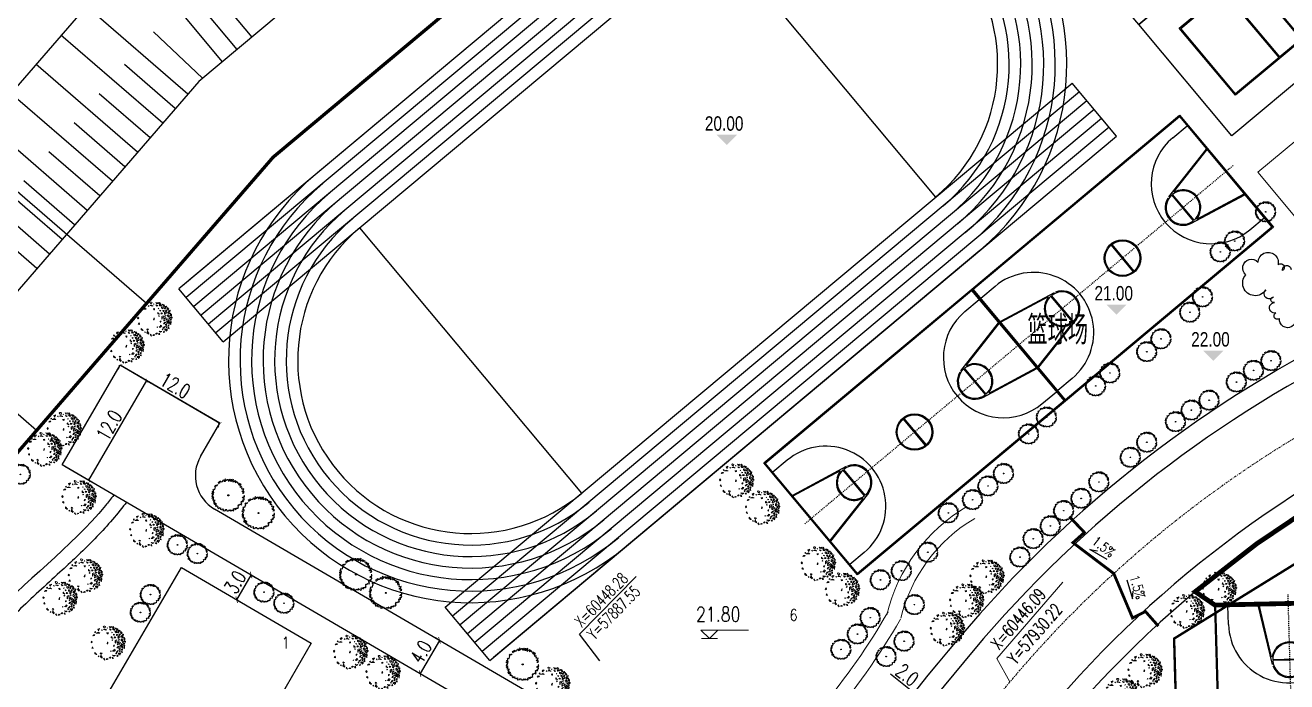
# Model space of a CAD drawing. Header units: inches. Extents: x 393 to 1582, y 246 to 1188.
# Drawn here: x 791.8 to 923, y 655.3 to 723.6 of the extents above; entities that cross this region are included whole.
import ezdxf

# ---------------------------------------------------------------- set-up
doc = ezdxf.new("R2010")
doc.units = ezdxf.units.IN
doc.header["$MEASUREMENT"] = 0
for name, pattern in [('ACAD_ISO10W100', [18.5, 12, -3, 0.5, -3]), ('CENTERX2', [4, 2.5, -0.5, 0.5, -0.5]), ('CONTINOUS', [0]), ('DASHED2', [0.375, 0.25, -0.125]), ('DOTE', [2.42, 2, -0.2, 0.02, -0.2])]:
    doc.linetypes.add(name, pattern=pattern)
for name, color, linetype in [('build2', 40, 'Continuous'), ('buildcoor', 7, 'Continuous'), ('C', 84, 'Continuous'), ('DIM', 4, 'Continuous'), ('DL', 1, 'Continuous'), ('DOTE', 1, 'ACAD_ISO10W100'), ('ELEV', 1, 'Continuous'), ('hongzb', 5, 'Continuous'), ('LEAF-G', 72, 'Continuous'), ('OUTLINE', 7, 'Continuous'), ('ROAD-TEXT', 4, 'Continuous'), ('roaddim', 2, 'Continuous'), ('WALL1', 2, 'Continuous'), ('公共绿地', 3, 'Continuous'), ('建筑层数', 7, 'Continuous'), ('绿化', 3, 'Continuous'), ('车库边线', 4, 'DOTE')]:
    doc.layers.add(name, color=color, linetype=linetype)
for name, color, linetype, lineweight in [('buildelev', 2, 'Continuous', 20), ('ROAD', 1, 'Continuous', 25), ('ROAD-CENTER', 7, 'CENTERX2', 18), ('ROAD-ZB', 4, 'Continuous', 15), ('树', 84, 'Continuous', 15)]:
    doc.layers.add(name, color=color, linetype=linetype, lineweight=lineweight)
doc.styles.add('DIM_FONT', font='SIMPLEX.shx', dxfattribs={"width": 0.8})
doc.styles.add('FLS', font='', dxfattribs={"width": 0.8})
doc.styles.add('HZ', font='simplex.shx', dxfattribs={"width": 0.7, "bigfont": 'hztxt.shx'})
doc.styles.add('RO', font='romans.shx', dxfattribs={"width": 0.8})
doc.styles.get("Standard").update_dxf_attribs({"font": 'arial.ttf'})
doc.styles.get('FLS').set_extended_font_data('创艺繁隶书')
doc.linetypes.add('FENCELINE1', pattern='A,0.25,-0.1,[133,ltypeshp.shx,S=0.1,R=0,X=-0.1,Y=0],-0.1,1', length=1.45)
doc.dimstyles.new('NORMAL', dxfattribs={"dimtxt": 1.5, "dimasz": 0.3, "dimexe": 0.5, "dimexo": 0.3, "dimgap": 0.3, "dimtad": 1, "dimdec": 1, "dimzin": 1, "dimdsep": 46, "dimtxsty": 'HZ', "dimblk": 'ARCHTICK', "dimcen": 0, "dimclrt": 256, "dimadec": 0, "dimazin": 0, "dimtfac": 1, "dimtdec": 1, "dimtofl": 0, "dimtmove": 0, "dimatfit": 3, "dimldrblk": 'ARCHTICK', "dimfxl": 1, "dimtolj": 2, "dimtzin": 0, "dimarcsym": 0})

# ---------------------------------------------------------------- blocks, each defined once
blk = doc.blocks.new('M_J1ILU')
for p, q in [((-12057, 6273), (-14007, 6273)), ((12043, 6273), (13993, 6273)), ((-8545, 1893), (-14007, 3023)), ((-7775, 1822), (-13987, 3121)), ((7760, 1822), (13972, 3121)), ((8530, 1893), (13993, 3023)), ((-8545, -1846), (-14007, -2977)), ((-7775, -1775), (-13987, -3074)), ((7760, -1775), (13972, -3074)), ((8530, -1846), (13993, -2977)), ((-12057, -6227), (-14007, -6227)), ((12043, -6227), (13993, -6227))]:
    blk.add_line(p, q)
for radius in [1900, 1800]:
    blk.add_circle((-7, 23), radius)
for centre, radius, start, end in [((-12057, 23), 6250, 270, 90), ((12043, 23), 6250, 90, 270), ((-8207, 23), 1850, 126.81895, 151.86075), ((-8207, 23), 1750, 126.82803, 151.84807), ((-8207, 23), 1850, 100.22842, 125.27022), ((-8207, 23), 1750, 91.59175, 125.16318), ((-8207, 23), 1750, 271.59175, 88.40825), ((-8206, 24), 1849, 288.3314, 79.94984), ((8191, 24), 1849, 100.05016, 251.6686), ((8193, 23), 1750, 91.59175, 268.40825), ((8193, 23), 1750, 54.83682, 88.40825), ((8193, 23), 1850, 54.72978, 79.77158), ((8193, 23), 1750, 28.15193, 53.17197), ((8193, 23), 1850, 28.13925, 53.18105), ((-8207, 23), 1850, 153.40947, 179.08169), ((-8207, 23), 1850, 180.63028, 204.95706), ((-8207, 23), 1750, 153.35711, 179.02555), ((-8207, 23), 1750, 180.65761, 204.81547), ((8193, 23), 1750, 0.97445, 26.64289), ((8193, 23), 1750, 335.18453, 359.34239), ((8193, 23), 1850, 0.91831, 26.59053), ((8193, 23), 1850, 335.04294, 359.36972), ((-8207, 23), 1850, 206.50578, 231.40344), ((-8207, 23), 1750, 206.46263, 231.33819), ((8193, 23), 1750, 308.66181, 333.53737), ((8193, 23), 1850, 308.59656, 333.49422), ((-8207, 23), 1850, 232.95217, 259.77158), ((-8207, 23), 1750, 232.97527, 268.40825), ((8193, 23), 1750, 271.59175, 307.02473), ((8193, 23), 1850, 280.22842, 307.04783)]:
    blk.add_arc(centre, radius, start, end)
at = {"layer": 'DOTE'}
blk.add_line((-15007, 23), (14993, 23), dxfattribs=at)
at = {"layer": 'OUTLINE'}
for p, q in [((-14107, 7623), (14093, 7623)), ((-14107, -7577), (-14107, 7623)), ((-14007, 7523), (13993, 7523)), ((-14007, -7477), (-14007, 7523)), ((13993, 7523), (13993, -7477)), ((14093, 7623), (14093, -7577)), ((14093, -7577), (-14107, -7577)), ((13993, -7477), (-14007, -7477))]:
    blk.add_line(p, q, dxfattribs=at)
at = {"layer": 'WALL1'}
for p, q in [((-9316, 1504), (-9256, 1424)), ((-9276, 1534), (-9215, 1454)), ((-8257, 1773), (-8257, -1726)), ((-8157, 1773), (-8157, -1726)), ((-57, -1777), (-57, 1821)), ((43, -1777), (43, 1821)), ((8143, 1773), (8143, -1726)), ((8243, 1773), (8243, -1726)), ((9261, 1534), (9200, 1454)), ((9301, 1504), (9242, 1424)), ((-10057, 53), (-9957, 53)), ((-10057, 3), (-9957, 3)), ((-9862, 852), (-9772, 808)), ((-9839, 896), (-9750, 849)), ((9825, 896), (9736, 849)), ((9847, 852), (9757, 808)), ((10043, 53), (9942, 53)), ((10043, 3), (9943, 3)), ((-9885, -757), (-9796, -711)), ((-9863, -802), (-9774, -756)), ((9848, -802), (9759, -756)), ((9871, -757), (9781, -711)), ((-9362, -1423), (-9301, -1343)), ((-9322, -1453), (-9262, -1373)), ((-9322, -1453), (-9261, -1374)), ((9307, -1453), (9246, -1374)), ((9307, -1453), (9247, -1373)), ((9347, -1423), (9286, -1343))]:
    blk.add_line(p, q, dxfattribs=at)
at = {"width": 0.8, "flags": 9}
for tag in ['XSIZE', 'YSIZE']:
    blk.add_attdef(tag, (0, 0), '', height=0.5, dxfattribs=at)
blk = doc.blocks.new('GPPMTR01')
at = {"color": 0, "linetype": 'ByBlock'}
for points in [[(-0.354, 0.404), (-0.335, 0.371), (-0.312, 0.378), (-0.293, 0.408)], [(-0.298, 0.355), (-0.259, 0.362), (-0.24, 0.402), (-0.263, 0.4), (-0.275, 0.378)], [(-0.263, 0.454), (-0.27, 0.431), (-0.248, 0.431), (-0.243, 0.447)], [(-0.215, 0.443), (-0.218, 0.456), (-0.242, 0.475), (-0.199, 0.486), (-0.199, 0.449)], [(-0.166, 0.433), (-0.207, 0.386), (-0.18, 0.371), (-0.137, 0.387), (-0.147, 0.409), (-0.165, 0.407)], [(-0.173, 0.469), (-0.151, 0.518), (-0.12, 0.516), (-0.128, 0.487), (-0.144, 0.498), (-0.151, 0.48), (-0.145, 0.47)], [(-0.127, 0.461), (-0.133, 0.429), (-0.111, 0.428), (-0.096, 0.459)], [(-0.106, 0.53), (-0.073, 0.496), (-0.058, 0.515), (-0.035, 0.504), (-0.038, 0.545), (-0.064, 0.53)], [(-0.079, 0.401), (-0.097, 0.371), (-0.064, 0.359), (-0.049, 0.371)], [(-0.038, 0.477), (-0.055, 0.454), (-0.043, 0.424), (-0.032, 0.439)], [(0.007, 0.443), (-0.026, 0.412), (-0.02, 0.382), (0.016, 0.352), (0.045, 0.367), (0.01, 0.386), (0.034, 0.42)], [(0.005, 0.559), (-0.005, 0.523), (0.016, 0.511), (0.051, 0.519)], [(0.01, 0.485), (0.042, 0.462), (0.084, 0.477), (0.066, 0.492), (0.042, 0.485)], [(0.105, 0.53), (0.084, 0.519), (0.099, 0.504), (0.114, 0.511)], [(0.158, 0.447), (0.096, 0.443), (0.105, 0.412), (0.146, 0.393), (0.155, 0.416), (0.14, 0.428)], [(0.131, 0.488), (0.137, 0.5), (0.134, 0.53), (0.173, 0.507), (0.146, 0.481)], [(0.179, 0.477), (0.229, 0.496), (0.25, 0.473), (0.223, 0.458), (0.22, 0.477), (0.202, 0.469), (0.199, 0.458)], [(0.205, 0.439), (0.179, 0.42), (0.194, 0.405), (0.226, 0.416)], [(0.214, 0.359), (0.274, 0.374), (0.291, 0.409), (0.282, 0.336), (0.247, 0.333)], [(0.268, 0.45), (0.253, 0.435), (0.241, 0.409), (0.274, 0.428)], [(0.315, 0.416), (0.306, 0.401), (0.318, 0.39), (0.348, 0.393)], [(0.351, 0.382), (0.348, 0.371), (0.368, 0.355), (0.392, 0.359)], [(-0.482, 0.014), (-0.506, 0.025), (-0.514, -0.024), (-0.506, -0.036), (-0.464, -0.036), (-0.47, -0.024), (-0.494, -0.017)], [(-0.482, 0.196), (-0.461, 0.207), (-0.432, 0.177), (-0.452, 0.154), (-0.494, 0.15), (-0.5, 0.177)], [(-0.446, 0.071), (-0.432, 0.055), (-0.414, 0.067)], [(-0.417, 0.109), (-0.411, 0.15), (-0.357, 0.188), (-0.369, 0.162)], [(-0.412, 0.305), (-0.364, 0.304), (-0.367, 0.328), (-0.343, 0.337), (-0.374, 0.364), (-0.382, 0.335)], [(-0.393, 0.241), (-0.408, 0.23), (-0.396, 0.226)], [(-0.304, 0.31), (-0.343, 0.272), (-0.298, 0.279)], [(-0.283, 0.139), (-0.269, 0.181), (-0.239, 0.166), (-0.248, 0.139), (-0.263, 0.15)], [(-0.215, 0.295), (-0.215, 0.276), (-0.206, 0.283)], [(-0.123, 0.314), (-0.144, 0.295), (-0.135, 0.287), (-0.115, 0.295)], [(-0.064, 0.207), (-0.085, 0.184), (-0.115, 0.203), (-0.115, 0.219), (-0.085, 0.207), (-0.052, 0.226)], [(-0.032, 0.317), (-0.058, 0.295), (-0.043, 0.264), (-0.023, 0.291)], [(-0.02, 0.033), (-0.035, 0.025), (-0.026, 0.017), (-0.014, 0.021)], [(-0.02, 0.188), (-0.008, 0.192), (0.001, 0.177), (-0.02, 0.169)], [(0.045, 0.295), (0.042, 0.249), (0.105, 0.211), (0.119, 0.219), (0.069, 0.245), (0.096, 0.283)], [(0.084, 0.371), (0.072, 0.344), (0.081, 0.321), (0.084, 0.344)], [(0.128, 0.336), (0.137, 0.287), (0.114, 0.272), (0.146, 0.26), (0.158, 0.302)], [(0.152, 0.162), (0.137, 0.139), (0.158, 0.12), (0.176, 0.128), (0.161, 0.143)], [(0.179, 0.272), (0.167, 0.245), (0.185, 0.238), (0.199, 0.253)], [(0.199, 0.291), (0.179, 0.352), (0.211, 0.31)], [(0.25, 0.325), (0.241, 0.298), (0.312, 0.302), (0.282, 0.329)], [(0.253, 0.268), (0.241, 0.226), (0.259, 0.177), (0.274, 0.203), (0.253, 0.219)], [(0.25, 0.086), (0.271, 0.063), (0.274, 0.021), (0.303, 0.052), (0.285, 0.109)], [(0.303, 0.268), (0.309, 0.219), (0.336, 0.215), (0.351, 0.234)], [(0.321, 0.363), (0.306, 0.34), (0.327, 0.325), (0.356, 0.325), (0.327, 0.336)], [(0.348, 0.173), (0.377, 0.128), (0.356, 0.097), (0.354, 0.128)], [(0.386, 0.257), (0.368, 0.272), (0.365, 0.287), (0.377, 0.298), (0.401, 0.283)], [(0.401, 0.207), (0.383, 0.219), (0.365, 0.211), (0.368, 0.196), (0.392, 0.192)], [(0.401, 0.078), (0.398, 0.063), (0.374, 0.067), (0.377, 0.09)], [(0.428, 0.025), (0.431, -0.021), (0.377, -0.043), (0.41, -0.013)], [(0.431, 0.26), (0.419, 0.245), (0.436, 0.23), (0.466, 0.249)], [(0.422, 0.166), (0.419, 0.135), (0.439, 0.12), (0.451, 0.139)], [(0.442, 0.203), (0.451, 0.169), (0.487, 0.139), (0.472, 0.181)], [(0.451, 0.074), (0.469, 0.052), (0.484, 0.063), (0.472, 0.093)], [(-0.467, -0.131), (-0.464, -0.157), (-0.482, -0.154), (-0.485, -0.127)], [(-0.437, -0.131), (-0.429, -0.066), (-0.381, -0.04), (-0.408, -0.078)], [(-0.42, -0.26), (-0.432, -0.218), (-0.411, -0.188), (-0.402, -0.214), (-0.411, -0.229)], [(-0.266, -0.366), (-0.304, -0.374), (-0.283, -0.4), (-0.251, -0.393)], [(0.17, -0.286), (0.137, -0.317), (0.149, -0.336), (0.176, -0.321)], [(0.205, -0.332), (0.199, -0.343), (0.235, -0.378), (0.294, -0.359), (0.274, -0.34), (0.235, -0.351)], [(0.256, -0.013), (0.241, -0.028), (0.253, -0.04)], [(0.327, -0.305), (0.333, -0.328), (0.389, -0.313)], [(0.407, -0.119), (0.389, -0.138), (0.398, -0.176), (0.419, -0.154)], [(0.416, -0.218), (0.389, -0.233), (0.392, -0.271), (0.407, -0.248)], [(0.436, -0.066), (0.442, -0.097), (0.466, -0.097), (0.481, -0.074), (0.46, -0.078)], [(-0.115, -0.473), (-0.138, -0.438), (-0.106, -0.438), (-0.085, -0.446)], [(0.072, -0.48), (0.042, -0.461), (0.06, -0.45), (0.066, -0.454), (0.096, -0.454), (0.096, -0.438), (0.125, -0.442), (0.114, -0.461)], [(0.188, -0.431), (0.211, -0.423), (0.188, -0.408)]]:
    blk.add_lwpolyline(points, close=True, dxfattribs=at)
blk.add_circle((0, 0), 0.01, dxfattribs=at)
blk = doc.blocks.new('_ARCHTICK')
at = {"color": 0, "linetype": 'ByBlock', "const_width": 0.15}
blk.add_lwpolyline([(-0.5, -0.5), (0.5, 0.5)], dxfattribs=at)
blk = doc.blocks.new('*D104')
at = {"layer": 'DEFPOINTS', "color": 0, "ltscale": 0.3, "transparency": 16777216}
for p in [(884.22, 654.14), (884.22, 654.14), (885.78, 652.89)]:
    blk.add_point(p, dxfattribs=at)
at = {"layer": 'roaddim', "color": 0, "lineweight": -2, "ltscale": 0.3, "transparency": 16777216}
for p, q in [((884.22, 654.14), (881.8, 656.08)), ((884.03, 653.9), (883.91, 653.75)), ((885.78, 652.89), (884.22, 654.14)), ((885.59, 652.65), (885.47, 652.5))]:
    blk.add_line(p, q, dxfattribs=at)
at = {"layer": 'roaddim', "color": 0, "lineweight": -2, "ltscale": 0.3, "transparency": 16777216, "xscale": 0.3, "yscale": 0.3, "zscale": 0.3}
for p, rotation in [((884.22, 654.14), 141.2421852663464), ((885.78, 652.89), 321.2421852663464)]:
    blk.add_blockref('_ARCHTICK', p, dxfattribs=dict(at, rotation=rotation))
at = {"layer": 'roaddim', "ltscale": 0.3, "transparency": 16777216, "insert": (883.55, 656.02), "char_height": 1.5, "attachment_point": 5, "rotation": 321.2422, "style": 'HZ'}
blk.add_mtext('\\A2;2.0', dxfattribs=at)
blk = doc.blocks.new('pm10')
at = {"layer": 'ROAD-TEXT', "const_width": 0.3}
blk.add_lwpolyline([(58362.62, 60514.04), (58364.86, 60513.62), (58364.52, 60512.06), (58369.84, 60511.95), (58374.13, 60509.35), (58374.83, 60510.68), (58376.81, 60510.24)], dxfattribs=at)
at = {"layer": 'ROAD-TEXT', "ltscale": 0.3}
for points in [[(58368.42, 60512.74), (58366.35, 60512.5), (58367.08, 60512.88)], [(58371.31, 60512.21), (58372.97, 60510.95), (58372.54, 60511.65)]]:
    blk.add_lwpolyline(points, dxfattribs=at)
at = {"layer": 'ROAD-TEXT', "ltscale": 0.3, "style": 'DIM_FONT', "width": 0.8}
for rotation, p in [(358.1475, (58366.07, 60513.14)), (323.4529, (58371.36, 60512.62))]:
    blk.add_text('1.5%', height=1, rotation=rotation, dxfattribs=at).set_placement(p)
blk = doc.blocks.new('A$C12EA78D5')
blk.add_line((2153, 12050), (13153, 12050))
at = {"layer": 'C'}
for p, q in [((103, 0), (103, 24100)), ((103, 24100), (15203, 24100)), ((15203, 24100), (15203, 0)), ((3103, 3000), (3103, 21100)), ((3103, 21100), (12203, 21100)), ((3203, 21000), (12103, 21000)), ((3203, 15100), (3203, 21000)), ((12103, 21000), (12103, 15100)), ((12203, 21100), (12203, 3000)), ((12103, 15100), (3203, 15100)), ((3203, 12100), (3203, 15000)), ((12103, 15000), (3203, 15000)), ((12103, 15000), (12103, 12100)), ((12103, 12100), (3203, 12100)), ((12103, 12000), (3203, 12000)), ((3203, 9100), (3203, 12000)), ((12103, 12000), (12103, 9100)), ((12103, 9100), (3203, 9100)), ((12103, 9000), (3203, 9000)), ((3203, 3100), (3203, 9000)), ((12103, 9000), (12103, 3100)), ((12203, 3000), (3103, 3000)), ((12103, 3100), (3203, 3100)), ((15203, 0), (103, 0))]:
    blk.add_line(p, q, dxfattribs=at)
at = {"layer": 'DL'}
blk.add_line((0, 12050), (16124, 12050), dxfattribs=at)
at = {"layer": 'C', "style": 'DIM_FONT', "width": 0.8, "flags": 9}
for tag in ['YSIZE', 'XSIZE']:
    blk.add_attdef(tag, (7551, 12019), '', height=0.5, rotation=270, dxfattribs=at)
blk = doc.blocks.new('200')
for p, q in [((58667.79, 60650.06), (58674.99, 60650.08)), ((58669.24, 60565.06), (58668.99, 60650.06)), ((58670.44, 60565.07), (58670.19, 60650.07)), ((58671.64, 60565.07), (58671.39, 60650.07)), ((58672.84, 60565.07), (58672.59, 60650.07)), ((58674.04, 60565.08), (58673.79, 60650.08)), ((58674.99, 60650.08), (58675.24, 60565.08)), ((58710.99, 60650.19), (58718.19, 60650.21)), ((58710.99, 60650.19), (58711.24, 60565.19)), ((58712.44, 60565.19), (58712.19, 60650.19)), ((58713.64, 60565.19), (58713.39, 60650.19)), ((58714.84, 60565.2), (58714.59, 60650.2)), ((58716.04, 60565.2), (58715.79, 60650.2)), ((58717.24, 60565.21), (58716.99, 60650.2)), ((58718.44, 60565.21), (58718.19, 60650.21)), ((58718.39, 60583.71), (58718.19, 60649.71)), ((58675.04, 60631.58), (58711.04, 60631.69)), ((58711.19, 60583.69), (58675.19, 60583.58)), ((58668.04, 60565.06), (58675.24, 60565.08)), ((58711.24, 60565.19), (58718.44, 60565.21))]:
    blk.add_line(p, q)
at = {"flags": 128}
for points in [[(58667.79, 60650.06), (58668.04, 60565.06)], [(58667.79, 60649.56), (58667.99, 60583.56)]]:
    blk.add_lwpolyline(points, dxfattribs=at)
for centre, radius, start, end in [((58693.04, 60631.63), 25.2, 0.1688, 180.1688), ((58693.04, 60631.63), 24, 0.1688, 180.1688), ((58693.04, 60631.63), 22.8, 0.1688, 180.1688), ((58693.04, 60631.63), 21.6, 0.1688, 180.1688), ((58693.04, 60631.63), 20.4, 0.1688, 180.1688), ((58693.04, 60631.63), 19.2, 0.1688, 180.1688), ((58693.04, 60631.63), 18, 0.1688, 180.1688), ((58693.19, 60583.63), 25.2, 180.1688, 0.1688), ((58693.19, 60583.63), 24, 180.1688, 0.1688), ((58693.19, 60583.63), 22.8, 180.1688, 0.1688), ((58693.19, 60583.63), 21.6, 180.1688, 0.1688), ((58693.19, 60583.63), 20.4, 180.1688, 0.1688), ((58693.19, 60583.63), 19.2, 180.1688, 0.1688), ((58693.19, 60583.63), 18, 180.1688, 0.1688)]:
    blk.add_arc(centre, radius, start, end)
blk = doc.blocks.new('school')
at = {"layer": 'build2'}
for points in [[(322190, -276963), (330850, -276963), (330850, -286963), (330730, -286963), (240850, -286963), (240850, -276963), (265450, -276963), (266239, -276963), (266239, -229938), (270140, -229938), (270140, -210683), (285769, -210683), (285769, -216938), (330850, -216938), (330850, -249938), (321269, -249938), (321269, -259963), (327585, -259963), (327585, -268963), (322190, -268963)], [(318769, -241753), (318769, -219938), (285769, -219938), (285769, -232438), (273769, -232438), (273769, -241753), (318769, -241753)]]:
    blk.add_lwpolyline(points, close=True, dxfattribs=at)
blk.add_lwpolyline([(266239, -241753), (268769, -241753), (268769, -232438), (273769, -232438)], dxfattribs=at)
blk.add_lwpolyline([(286070, -268963), (286070, -276963), (299349, -276963), (319349, -276963), (319349, -268963), (315630, -268963), (315630, -259963), (318769, -259963), (318769, -251753), (268769, -251753), (268769, -259963), (274075, -259963), (274075, -268963), (268769, -268963), (268769, -276963), (281950, -276963), (281950, -268963, -1)], format="xyb", close=True, dxfattribs=at)
blk = doc.blocks.new('A$C20375A83')
at = {"layer": 'LEAF-G'}
for p, q in [((67, 578), (56, 564)), ((95, 567), (67, 578)), ((118, 581), (95, 567)), ((130, 578), (118, 581)), ((153, 656), (130, 642)), ((130, 642), (148, 625)), ((141, 589), (130, 578)), ((148, 625), (132, 611)), ((132, 611), (141, 589)), ((197, 658), (153, 656)), ((194, 686), (190, 672)), ((190, 672), (197, 658)), ((222, 664), (194, 686)), ((245, 675), (222, 664)), ((257, 719), (238, 708)), ((238, 708), (245, 675)), ((269, 700), (257, 719)), ((285, 708), (269, 700)), ((296, 708), (296, 692)), ((296, 692), (310, 700)), ((310, 722), (331, 706)), ((310, 700), (310, 722)), ((331, 706), (343, 697)), ((343, 697), (361, 722)), ((361, 722), (391, 722)), ((391, 722), (400, 697)), ((400, 697), (431, 697)), ((431, 697), (444, 714)), ((444, 714), (463, 722)), ((463, 722), (477, 714)), ((477, 714), (465, 686)), ((465, 686), (486, 678)), ((486, 678), (521, 692)), ((521, 692), (535, 683)), ((542, 667), (525, 661)), ((525, 661), (549, 653)), ((535, 683), (542, 667)), ((549, 653), (563, 650)), ((563, 650), (574, 672)), ((574, 672), (586, 664)), ((586, 664), (586, 656)), ((586, 656), (597, 647)), ((597, 647), (593, 628)), ((593, 628), (609, 614)), ((609, 614), (637, 617)), ((648, 608), (627, 575)), ((627, 575), (637, 553)), ((637, 617), (648, 608)), ((662, 572), (669, 578)), ((669, 550), (662, 572)), ((669, 578), (692, 539)), ((0, 403), (2, 375)), ((21, 403), (0, 403)), ((2, 375), (16, 375)), ((7, 467), (5, 442)), ((5, 442), (46, 425)), ((32, 314), (5, 306)), ((5, 306), (14, 283)), ((32, 472), (7, 467)), ((14, 283), (39, 292)), ((32, 506), (21, 492)), ((21, 492), (44, 492)), ((35, 411), (21, 403)), ((25, 331), (32, 314)), ((67, 506), (32, 506)), ((44, 492), (32, 472)), ((46, 425), (35, 411)), ((39, 292), (39, 281)), ((56, 564), (74, 547)), ((74, 547), (65, 533)), ((65, 533), (79, 519)), ((79, 519), (67, 506)), ((637, 553), (648, 558)), ((648, 558), (653, 544)), ((651, 536), (669, 550)), ((653, 544), (651, 536)), ((690, 494), (662, 483)), ((662, 483), (692, 475)), ((676, 533), (674, 522)), ((674, 522), (683, 514)), ((681, 528), (676, 533)), ((692, 539), (681, 528)), ((683, 514), (692, 506)), ((692, 506), (690, 494)), ((725, 311), (690, 314)), ((690, 314), (690, 297)), ((690, 297), (725, 286)), ((692, 475), (708, 483)), ((729, 425), (694, 417)), ((694, 417), (704, 403)), ((706, 358), (699, 336)), ((699, 336), (729, 333)), ((715, 467), (701, 458)), ((701, 458), (701, 436)), ((701, 436), (720, 447)), ((725, 286), (701, 272)), ((704, 403), (727, 403)), ((725, 358), (706, 358)), ((708, 483), (715, 467)), ((720, 447), (729, 425)), ((727, 403), (720, 372)), ((720, 372), (725, 358)), ((729, 333), (725, 311)), ((23, 253), (14, 222)), ((14, 222), (49, 236)), ((62, 278), (23, 253)), ((39, 281), (62, 278)), ((49, 236), (60, 217)), ((60, 217), (51, 197)), ((51, 197), (69, 164)), ((69, 164), (86, 189)), ((97, 133), (72, 131)), ((72, 131), (102, 106)), ((86, 189), (97, 133)), ((102, 106), (104, 122)), ((104, 122), (125, 133)), ((137, 122), (113, 108)), ((113, 108), (127, 92)), ((125, 133), (137, 122)), ((127, 92), (139, 97)), ((139, 97), (160, 86)), ((160, 86), (153, 69)), ((153, 69), (178, 61)), ((178, 61), (197, 72)), ((206, 72), (204, 81)), ((204, 36), (206, 72)), ((215, 31), (204, 36)), ((220, 50), (215, 31)), ((236, 44), (220, 50)), ((252, 64), (236, 44)), ((269, 56), (252, 64)), ((255, 6), (269, 56)), ((266, 0), (255, 6)), ((287, 44), (266, 0)), ((324, 42), (287, 44)), ((301, 6), (324, 42)), ((322, 3), (301, 6)), ((347, 36), (322, 3)), ((368, 36), (347, 36)), ((366, 6), (368, 36)), ((391, 6), (366, 6)), ((405, 28), (391, 6)), ((428, 33), (405, 28)), ((428, 31), (421, 8)), ((421, 8), (435, 0)), ((444, 14), (426, 22)), ((431, 47), (428, 33)), ((456, 50), (431, 47)), ((435, 0), (444, 14)), ((465, 42), (456, 50)), ((458, 28), (465, 42)), ((465, 19), (458, 28)), ((477, 25), (465, 19)), ((493, 53), (477, 25)), ((523, 64), (493, 53)), ((537, 50), (523, 64)), ((553, 44), (537, 50)), ((556, 81), (544, 72)), ((544, 72), (553, 44)), ((574, 64), (556, 81)), ((586, 108), (574, 94)), ((574, 94), (595, 78)), ((595, 78), (574, 64)), ((625, 153), (600, 125)), ((646, 136), (625, 153)), ((669, 156), (646, 136)), ((669, 236), (651, 175)), ((651, 175), (669, 156)), ((701, 228), (669, 236)), ((701, 272), (701, 258)), ((701, 258), (708, 242)), ((708, 242), (701, 228))]:
    blk.add_line(p, q, dxfattribs=at)
blk.add_circle((363, 367), 11.1, dxfattribs=at)
blk = doc.blocks.new('bg')
at = {"layer": 'buildelev'}
blk.add_line((403415.9, 597892.09), (403417.41, 597892.09), dxfattribs=at)
blk.add_lwpolyline([(403417.45, 597892.89), (403416.66, 597892.09), (403415.86, 597892.89), (403420.35, 597892.89)], dxfattribs=at)
blk = doc.blocks.new('*D453')
at = {"layer": 'DEFPOINTS', "color": 0, "ltscale": 0.3, "transparency": 16777216}
for p in [(755.16, 714.16), (752.65, 711.25), (790.45, 678.53)]:
    blk.add_point(p, dxfattribs=at)
at = {"layer": 'DIM', "color": 0, "lineweight": -2, "ltscale": 0.3, "transparency": 16777216}
for p, q in [((752.84, 711.48), (755.49, 714.54)), ((792.97, 681.44), (755.16, 714.16)), ((790.65, 678.76), (793.29, 681.82))]:
    blk.add_line(p, q, dxfattribs=at)
at = {"layer": 'DIM', "color": 0, "lineweight": -2, "ltscale": 0.3, "transparency": 16777216, "xscale": 0.3, "yscale": 0.3, "zscale": 0.3}
for p, rotation in [((755.16, 714.16), 139.1240238012522), ((792.97, 681.44), 319.1240238012521)]:
    blk.add_blockref('_ARCHTICK', p, dxfattribs=dict(at, rotation=rotation))
at = {"layer": 'DIM', "ltscale": 0.3, "transparency": 16777216, "insert": (768.58, 703.94), "char_height": 1.5, "attachment_point": 5, "rotation": 319.124, "style": 'HZ'}
blk.add_mtext('\\A2;50.0', dxfattribs=at)
blk = doc.blocks.new('*D477')
at = {"layer": 'DEFPOINTS', "color": 0, "ltscale": 0.3, "transparency": 16777216}
for p in [(801.69, 688.25), (804.45, 686.63), (795.64, 677.88)]:
    blk.add_point(p, dxfattribs=at)
at = {"layer": 'roaddim', "color": 0, "lineweight": -2, "ltscale": 0.3, "transparency": 16777216}
for p, q in [((801.94, 688.1), (804.89, 686.38)), ((798.41, 676.27), (804.45, 686.63)), ((795.9, 677.73), (798.84, 676.02))]:
    blk.add_line(p, q, dxfattribs=at)
at = {"layer": 'roaddim', "color": 0, "lineweight": -2, "ltscale": 0.3, "transparency": 16777216, "xscale": 0.3, "yscale": 0.3, "zscale": 0.3}
for p, rotation in [((804.45, 686.63), 59.73420868508542), ((798.41, 676.27), 239.7342086850854)]:
    blk.add_blockref('_ARCHTICK', p, dxfattribs=dict(at, rotation=rotation))
at = {"layer": 'roaddim', "ltscale": 0.3, "transparency": 16777216, "insert": (800.52, 681.98), "char_height": 1.5, "attachment_point": 5, "rotation": 59.7342, "style": 'HZ'}
blk.add_mtext('\\A2;12.0', dxfattribs=at)
blk = doc.blocks.new('*D478')
at = {"layer": 'DEFPOINTS', "color": 0, "ltscale": 0.3, "transparency": 16777216}
for p in [(801.69, 688.25), (812.05, 682.2), (812.05, 682.2)]:
    blk.add_point(p, dxfattribs=at)
at = {"layer": 'roaddim', "color": 0, "lineweight": -2, "ltscale": 0.3, "transparency": 16777216}
for p, q in [((801.53, 687.99), (801.43, 687.82)), ((801.69, 688.25), (812.05, 682.2)), ((811.9, 681.94), (811.8, 681.77))]:
    blk.add_line(p, q, dxfattribs=at)
at = {"layer": 'roaddim', "color": 0, "lineweight": -2, "ltscale": 0.3, "transparency": 16777216, "xscale": 0.3, "yscale": 0.3, "zscale": 0.3}
for p, rotation in [((801.69, 688.25), 149.734208685258), ((812.05, 682.2), 329.734208685258)]:
    blk.add_blockref('_ARCHTICK', p, dxfattribs=dict(at, rotation=rotation))
at = {"layer": 'roaddim', "ltscale": 0.3, "transparency": 16777216, "insert": (807.4, 686.13), "char_height": 1.5, "attachment_point": 5, "rotation": 329.7342, "style": 'HZ'}
blk.add_mtext('\\A2;12.0', dxfattribs=at)
blk = doc.blocks.new('*D479')
at = {"layer": 'DEFPOINTS', "color": 0, "ltscale": 0.3, "transparency": 16777216}
for p in [(834.93, 659.59), (832.87, 656.16), (832.91, 656.13)]:
    blk.add_point(p, dxfattribs=at)
at = {"layer": 'roaddim', "color": 0, "lineweight": -2, "ltscale": 0.3, "transparency": 16777216}
for p, q in [((834.89, 659.61), (832.87, 656.16)), ((834.67, 659.74), (834.46, 659.86)), ((832.65, 656.28), (832.44, 656.41))]:
    blk.add_line(p, q, dxfattribs=at)
at = {"layer": 'roaddim', "color": 0, "lineweight": -2, "ltscale": 0.3, "transparency": 16777216, "xscale": 0.5, "yscale": 0.5, "zscale": 0.5}
for p, rotation in [((834.89, 659.61), 59.73420868527047), ((832.87, 656.16), 239.7342086852704)]:
    blk.add_blockref('_ARCHTICK', p, dxfattribs=dict(at, rotation=rotation))
at = {"layer": 'roaddim', "ltscale": 0.3, "transparency": 16777216, "insert": (832.97, 658.41), "char_height": 1.5, "attachment_point": 5, "rotation": 59.7342, "style": 'HZ'}
blk.add_mtext('\\A2;4.0', dxfattribs=at)
blk = doc.blocks.new('*D415')
at = {"layer": 'DEFPOINTS', "color": 0, "ltscale": 0.3, "transparency": 16777216}
for p in [(747.7, 743.74), (741.57, 736.66), (798.28, 687.58)]:
    blk.add_point(p, dxfattribs=at)
at = {"layer": 'DIM', "color": 0, "lineweight": -2, "ltscale": 0.3, "transparency": 16777216}
for p, q in [((741.76, 736.88), (748.03, 744.12)), ((804.41, 694.66), (747.7, 743.74)), ((798.47, 687.8), (804.74, 695.04))]:
    blk.add_line(p, q, dxfattribs=at)
at = {"layer": 'DIM', "color": 0, "lineweight": -2, "ltscale": 0.3, "transparency": 16777216, "xscale": 0.3, "yscale": 0.3, "zscale": 0.3}
for p, rotation in [((747.7, 743.74), 139.1240238012488), ((804.41, 694.66), 319.1240238012488)]:
    blk.add_blockref('_ARCHTICK', p, dxfattribs=dict(at, rotation=rotation))
at = {"layer": 'DIM', "ltscale": 0.3, "transparency": 16777216, "insert": (777.2, 719.6), "char_height": 1.5, "attachment_point": 5, "rotation": 319.124, "style": 'HZ'}
blk.add_mtext('\\A2;75.0', dxfattribs=at)
blk = doc.blocks.new('*D417')
at = {"layer": 'DEFPOINTS', "color": 0, "ltscale": 0.3, "transparency": 16777216}
for p in [(815.08, 666.54), (815.29, 666.41), (813.58, 663.97)]:
    blk.add_point(p, dxfattribs=at)
at = {"layer": 'DIM', "color": 0, "lineweight": -2, "ltscale": 0.3, "transparency": 16777216}
for p, q in [((813.79, 663.84), (815.29, 666.41)), ((815.34, 666.39), (815.73, 666.16)), ((813.84, 663.82), (814.23, 663.59))]:
    blk.add_line(p, q, dxfattribs=at)
at = {"layer": 'DIM', "color": 0, "lineweight": -2, "ltscale": 0.3, "transparency": 16777216, "xscale": 0.5, "yscale": 0.5, "zscale": 0.5}
for p, rotation in [((815.29, 666.41), 59.73420868505851), ((813.79, 663.84), 239.7342086850585)]:
    blk.add_blockref('_ARCHTICK', p, dxfattribs=dict(at, rotation=rotation))
at = {"layer": 'DIM', "ltscale": 0.3, "transparency": 16777216, "insert": (813.64, 665.66), "char_height": 1.5, "attachment_point": 5, "rotation": 59.7342, "style": 'HZ'}
blk.add_mtext('\\A2;3.0', dxfattribs=at)

msp = doc.modelspace()

# ---------------------------------------------------------------- linework, layer by layer
at = {"layer": 'buildcoor', "color": 0, "ltscale": 0.3}
for points in [[(849.461, 660.247), (855.338, 666.248)], [(851.573, 657.495), (849.461, 660.247)]]:
    msp.add_lwpolyline(points, dxfattribs=at)
at = {"layer": 'ELEV', "color": 0}
for points in [[(863.735, 712.205), (865.857, 712.205), (864.796, 711.144)], [(904.263, 694.546), (906.384, 694.546), (905.324, 693.485)], [(914.327, 689.751), (916.449, 689.751), (915.388, 688.69)]]:
    msp.add_solid(points, dxfattribs=at)
at = {"layer": 'hongzb', "color": 0, "linetype": 'DOTE', "ltscale": 0.2, "const_width": 0.35}
msp.add_lwpolyline([(726.299, 598.511), (739.721, 619.918), (817.574, 709.87), (922.656, 797.757), (972.26, 831.061), (1071.302, 885.077), (1176.766, 928.104), (1299.012, 961.009), (1365.77, 971.874), (1426.81, 975.633)], dxfattribs=at)
at = {"layer": 'LEAF-G', "color": 0, "ltscale": 0.3}
for points, knots in [([(801.008, 674.749), (800.696, 674.327), (796.834, 669.474), (788.291, 663.347), (782.116, 654.161), (781.011, 650.039)], [4.1442529, 4.1442529, 4.1442529, 4.1442529, 5.4809597, 22.8513646, 35.8960557, 35.8960557, 35.8960557, 35.8960557]), ([(802.323, 673.982), (802.223, 673.851), (802.122, 673.721), (801.524, 672.953), (801.004, 672.326), (799.935, 671.12), (799.386, 670.538), (797.712, 668.837), (796.558, 667.762), (793.933, 665.358), (792.461, 664.037), (789.998, 661.624), (788.981, 660.559), (787.058, 658.295), (786.155, 657.105), (784.605, 654.721), (783.945, 653.532), (782.976, 651.337), (782.625, 650.335), (782.21, 648.649), (782.09, 647.965), (781.957, 646.598), (781.943, 645.907), (782.058, 643.286), (782.485, 641.291), (783.651, 637.384), (784.355, 635.485), (784.518, 635.071)], [3.87546, 3.87546, 3.87546, 3.87546, 4.3553729, 4.3553729, 6.7077239, 6.7077239, 9.0600748, 9.0600748, 13.7647767, 13.7647767, 19.7349303, 19.7349303, 24.175278, 24.175278, 28.6156257, 28.6156257, 32.8024179, 32.8024179, 36.2600528, 36.2600528, 38.6308329, 38.6308329, 41.001613, 41.001613, 47.4855235, 47.4855235, 53.3519177, 53.3519177, 53.3519177, 53.3519177])]:
    msp.add_open_spline(points, degree=3, knots=knots, dxfattribs=at)
at = {"layer": 'ROAD', "color": 0, "linetype": 'Continuous'}
for p, q in [((795.637, 677.883), (801.685, 688.248)), ((812.05, 682.2), (801.685, 688.248)), ((810.033, 678.745), (812.05, 682.2)), ((855.952, 642.686), (795.637, 677.883)), ((857.968, 646.141), (811.472, 673.274))]:
    msp.add_line(p, q, dxfattribs=at)
for centre, radius, start, end in [((986.061, 578.045), 127, 91.59027, 139.92361), ((986.061, 578.045), 125, 91.59027, 139.92361), ((986.061, 578.045), 115, 112.63124, 139.92361), ((986.061, 578.045), 113, 109.87376, 139.92361), ((813.488, 676.729), 4, 149.73421, 239.73421), ((1132.977, 454.434), 319, 139.92361, 158.95707), ((1132.977, 454.434), 317, 139.92361, 158.12042)]:
    msp.add_arc(centre, radius, start, end, dxfattribs=at)
at = {"layer": 'ROAD-CENTER', "color": 5, "ltscale": 0.1}
for centre, radius, start, end in [((986.061, 578.045), 120, 91.59027, 139.92361), ((1132.977, 454.434), 312, 139.92361, 166.99811)]:
    msp.add_arc(centre, radius, start, end, dxfattribs=at)
at = {"layer": 'ROAD-ZB', "color": 0, "ltscale": 0.3}
for points in [[(892.869, 657.718), (899.732, 665.665)], [(894.239, 655.302), (892.869, 657.718)]]:
    msp.add_lwpolyline(points, dxfattribs=at)
at = {"layer": '公共绿地', "color": 0, "linetype": 'FENCELINE1', "ltscale": 0.1, "const_width": 0.5}
msp.add_lwpolyline([(930.663, 663.608), (915.566, 663.28), (913.506, 664.675), (919.878, 669.636), (926.089, 673.818)], dxfattribs=at)
at = {"layer": '树', "color": 0}
msp.add_lwpolyline([(932.601, 693.245), (920.026, 708.305), (931.176, 717.589)], dxfattribs=at)
for centre, radius, start, end in [((898.934, 658.037), 18.019, 120.66508, 166.37723), ((898.975, 658.015), 16.564, 120.4752, 166.40274), ((820.1, 698.087), 72.478, 309.06713, 329.96805), ((820.1, 698.087), 70.978, 310.29259, 329.96805)]:
    msp.add_arc(centre, radius, start, end, dxfattribs=at)
at = {"layer": '绿化', "color": 0, "ltscale": 0.3}
for p, q in [((815.386, 722.381), (806.405, 733.12)), ((812.318, 719.814), (803.336, 730.553)), ((813.852, 721.097), (809.361, 726.467)), ((808.712, 716.439), (798.126, 725.601)), ((806.094, 713.415), (795.508, 722.577)), ((810.25, 718.085), (805.119, 722.919)), ((803.477, 710.39), (792.891, 719.552)), ((807.403, 714.927), (802.11, 719.508)), ((800.859, 707.366), (790.273, 716.528)), ((804.785, 711.903), (799.492, 716.484)), ((798.241, 704.341), (787.655, 713.503)), ((802.168, 708.878), (796.875, 713.459)), ((795.623, 701.317), (785.038, 710.479)), ((799.55, 705.854), (794.257, 710.435)), ((793.006, 698.292), (782.42, 707.454)), ((796.932, 702.829), (791.639, 707.41)), ((794.315, 699.805), (789.022, 704.386))]:
    msp.add_line(p, q, dxfattribs=at)
at = {"layer": '绿化', "color": 0, "linetype": 'CONTINOUS'}
for points in [[(960.817, 853.296), (959.28, 852.458), (907.627, 817.779), (799.989, 727.754), (719.561, 634.826), (704.866, 611.389)], [(968.204, 841.378), (966.549, 840.475), (916.043, 806.566), (809.836, 717.739), (730.851, 626.478), (716.868, 604.177)]]:
    msp.add_lwpolyline(points, dxfattribs=at)
msp.add_lwpolyline([(923.97, 693.036, -1.0913085), (922.286, 693.083, -1.0913085), (921.902, 693.673, -1.0913085), (921.763, 694.753, -1.0913085), (921.664, 695.35, -1.0913085), (920.849, 696.073, -1.0913085), (918.788, 697.651, -1.0913085), (920.042, 698.962, -1.0913085), (922.13, 698.696, -1.0913085), (922.6, 698.079, -1.0913085), (923.482, 698.184, -1.0913085)], format="xyb", dxfattribs=at)
at = {"layer": '车库边线', "color": 0, "linetype": 'DASHED2', "const_width": 0.25, "elevation": -1.024}
msp.add_lwpolyline([(872.621, 570.711), (872.509, 574.66), (864.512, 574.433), (864.501, 574.833), (863.601, 574.807), (863.572, 575.857), (864.471, 575.883), (863.869, 597.124), (871.866, 597.351), (871.523, 609.446), (877.458, 622.319), (893.654, 622.778), (893.425, 630.874), (912.117, 631.404), (911.313, 659.793), (930.326, 671.546)], dxfattribs=at)

# ---------------------------------------------------------------- block references
at = {"color": 0, "rotation": 129.739112680671}
msp.add_blockref('200', (84983.683, -5682.695), dxfattribs=at)
at = {"layer": 'build2', "color": 0, "xscale": 0.000999999995479009, "yscale": 0.000999999996565748, "zscale": 0.001, "rotation": 329.7342086852774}
msp.add_blockref('school', (680.924, 985.311), dxfattribs=at)
at = {"layer": 'buildcoor', "color": 0, "rotation": 324.101451693106}
msp.add_blockref('pm10', (-81859.125, -14126.271), dxfattribs=at)
at = {"layer": 'buildelev', "color": 0, "linetype": 'Continuous', "xscale": 1.099999999998545, "yscale": 1.099999999998545, "zscale": 1.1}
msp.add_blockref('bg', (-442895.353, -657021.493), dxfattribs=at)
at = {"layer": 'C', "color": 0, "zscale": 0.001}
for name, p, xscale, yscale, rotation in [('A$C12EA78D5', (897.877, 735.332), 0.0009999999968797319, 0.0009999999968797319, 309.9078848348017), ('A$C12EA78D5', (907.564, 723.75), 0.0009999999968797319, 0.0009999999968797319, 309.9078848348017), ('M_J1ILU', (905.926, 699.391), 0.0009999999968797319, 0.0009999999968797319, 219.9078848348017), ('M_J1ILU', (884.295, 681.299), 0.0009999999968797319, 0.0009999999968797319, 219.9078848348017), ('M_J1ILU', (923.539, 649.393, 0.005), 0.0009999999944648526, 0.000999999996565748, 271.6231586894075)]:
    msp.add_blockref(name, p, dxfattribs=dict(at, xscale=xscale, yscale=yscale, rotation=rotation))
at = {"layer": 'LEAF-G', "color": 0, "rotation": 180}
for p, xscale, yscale, zscale in [((921.888, 705.245), 0.002880000000004657, 0.002880000000004657, 0.002880000000004657), ((918.663, 702.206), 0.002880000000004657, 0.002880000000004657, 0.002880000000004657), ((917.17, 701.074), 0.002880000000004657, 0.002880000000004657, 0.002880000000004657), ((915.329, 696.4), 0.002880000000004657, 0.002880000000004657, 0.002880000000004657), ((914.005, 694.805), 0.002880000000004657, 0.002880000000004657, 0.002880000000004657), ((911.006, 692.033), 0.002880000000004657, 0.002880000000004657, 0.002880000000004657), ((909.525, 690.693), 0.002880000000004657, 0.002880000000004657, 0.002880000000004657), ((922.448, 689.76), 0.002880000000004657, 0.002880000000004657, 0.002880000000004657), ((905.684, 688.481), 0.002880000000004657, 0.002880000000004657, 0.002880000000004657), ((920.628, 688.752), 0.002880000000004657, 0.002880000000004657, 0.002880000000004657), ((904.204, 687.141), 0.002880000000004657, 0.002880000000004657, 0.002880000000004657), ((918.847, 687.542), 0.002880000000004657, 0.002880000000004657, 0.002880000000004657), ((916.008, 685.645), 0.002880000000004657, 0.002880000000004657, 0.002880000000004657), ((899.089, 683.889), 0.002880000000004657, 0.002880000000004657, 0.002880000000004657), ((914.154, 684.62), 0.002880000000004657, 0.002880000000004657, 0.002880000000004657), ((912.516, 683.409), 0.002880000000004657, 0.002880000000004657, 0.002880000000004657), ((897.223, 682.136), 0.002880000000004657, 0.002880000000004657, 0.002880000000004657), ((909.525, 681.274), 0.002880000000004657, 0.002880000000004657, 0.002880000000004657), ((907.816, 679.708), 0.002880000000004657, 0.002880000000004657, 0.002880000000004657), ((792.337, 677.929), 0.002880000000004657, 0.002880000000004657, 0.002880000000004657), ((894.624, 678.024), 0.002880000000004657, 0.002880000000004657, 0.002880000000004657), ((814.595, 676.389), 0.004608000000007451, 0.004608000000007451, 0.004608000000007451), ((893.002, 676.726), 0.002880000000004657, 0.002880000000004657, 0.002880000000004657), ((904.541, 677.145), 0.002880000000004657, 0.002880000000004657, 0.002880000000004657), ((891.402, 675.301), 0.002880000000004657, 0.002880000000004657, 0.002880000000004657), ((902.689, 675.436), 0.002880000000004657, 0.002880000000004657, 0.002880000000004657), ((817.731, 674.543), 0.004608000000007451, 0.004608000000007451, 0.004608000000007451), ((888.879, 673.929), 0.002880000000004657, 0.002880000000004657, 0.002880000000004657), ((900.876, 674.161), 0.002880000000004657, 0.002880000000004657, 0.002880000000004657), ((899.491, 672.572), 0.002880000000004657, 0.002880000000004657, 0.002880000000004657), ((897.707, 671.244), 0.002880000000004657, 0.002880000000004657, 0.002880000000004657), ((808.674, 670.597), 0.002880000000004657, 0.002880000000004657, 0.002880000000004657), ((810.751, 669.695), 0.002880000000004657, 0.002880000000004657, 0.002880000000004657), ((886.742, 669.83), 0.002880000000004657, 0.002880000000004657, 0.002880000000004657), ((827.865, 668.149), 0.004608000000007451, 0.004608000000007451, 0.004608000000007451), ((896.33, 669.324), 0.002880000000004657, 0.002880000000004657, 0.002880000000004657), ((881.809, 666.956), 0.002880000000004657, 0.002880000000004657, 0.002880000000004657), ((883.994, 667.901), 0.002880000000004657, 0.002880000000004657, 0.002880000000004657), ((805.865, 665.426), 0.002880000000004657, 0.002880000000004657, 0.002880000000004657), ((817.689, 665.679), 0.002880000000004657, 0.002880000000004657, 0.002880000000004657), ((830.978, 666.24), 0.004608000000007451, 0.004608000000007451, 0.004608000000007451), ((819.76, 664.524), 0.002880000000004657, 0.002880000000004657, 0.002880000000004657), ((885.345, 664.379), 0.002880000000004657, 0.002880000000004657, 0.002880000000004657), ((804.83, 663.58), 0.002880000000004657, 0.002880000000004657, 0.002880000000004657), ((880.753, 663.029), 0.002880000000004657, 0.002880000000004657, 0.002880000000004657), ((879.42, 661.322), 0.002880000000004657, 0.002880000000004657, 0.002880000000004657), ((884.275, 660.575), 0.002880000000004657, 0.002880000000004657, 0.002880000000004657), ((877.712, 659.722), 0.002880000000004657, 0.002880000000004657, 0.002880000000004657), ((882.407, 658.975), 0.002880000000004657, 0.002880000000004657, 0.002880000000004657), ((845.215, 658.796), 0.004608000000007451, 0.004608000000007451, 0.004608000000007451)]:
    msp.add_blockref('A$C20375A83', p, dxfattribs=dict(at, xscale=xscale, yscale=yscale, zscale=zscale))
at = {"layer": '树', "xscale": 3.485684247348809, "yscale": 3.485684247345489, "zscale": 3.485684247348809, "rotation": 300.5404110417522}
for p in [(805.178, 692.995), (802.297, 690.156), (795.762, 681.507), (793.74, 679.418), (865.711, 676.162), (797.298, 674.429), (868.412, 673.354), (804.356, 671.01), (874.215, 667.529), (797.963, 666.261), (891.757, 666.176), (876.727, 664.812), (915.928, 664.876), (795.335, 663.903), (889.639, 663.672), (912.613, 662.568), (887.635, 660.73), (800.338, 659.288), (825.566, 658.335), (908.199, 656.401), (828.928, 656.224), (846.581, 654.994), (905.753, 653.833)]:
    msp.add_blockref('GPPMTR01', p, dxfattribs=at)

# ---------------------------------------------------------------- texts
at = {"color": 0, "lineweight": -3, "style": 'HZ', "width": 0.7}
msp.add_text('篮球场', height=3, dxfattribs=at).set_placement((896.06, 690.388))
at = {"layer": 'buildcoor', "color": 0, "ltscale": 0.3, "style": 'HZ', "width": 0.7}
for s, p in [('X=60448.28', (849.666, 660.885)), ('Y=57887.55', (850.995, 659.584))]:
    msp.add_text(s, height=1.2, rotation=45.6, dxfattribs=at).set_placement(p)
at = {"layer": 'buildelev', "color": 0, "style": 'RO', "width": 0.8}
msp.add_text('21.80', height=1.5, dxfattribs=at).set_placement((861.573, 661.581))
at = {"layer": 'ELEV', "color": 0, "style": 'FLS', "width": 0.8}
for s, p in [('20.00', (862.496, 712.633)), ('21.00', (903.023, 694.974)), ('22.00', (913.088, 690.179))]:
    msp.add_text(s, height=1.5, dxfattribs=at).set_placement(p)
at = {"layer": 'ROAD-ZB', "color": 0, "ltscale": 0.3, "style": 'HZ', "width": 0.7}
for s, p in [('X=60446.09', (893.075, 658.531)), ('Y=57930.22', (894.835, 657.011))]:
    msp.add_text(s, height=1.3, rotation=49.18495, dxfattribs=at).set_placement(p)
at = {"layer": '建筑层数', "color": 0, "style": 'DIM_FONT', "width": 0.8}
for s, p in [('6', (871.317, 661.64)), ('1', (818.468, 658.766))]:
    msp.add_text(s, height=1.2, dxfattribs=at).set_placement(p)

# ---------------------------------------------------------------- dimensions: what is measured, and where the dimension line sits
at = {"layer": 'DIM', "color": 0, "ltscale": 0.3}
for base, p1, p2, picture, middle in [((747.698, 743.74), (798.278, 687.576), (741.569, 736.657), '*D415', (776.509, 718.804)), ((755.16, 714.159), (790.452, 678.533), (752.645, 711.254), '*D453', (767.889, 703.142))]:
    dim = msp.add_linear_dim(base=base, p1=p1, p2=p2, angle=139.12402, dimstyle='NORMAL', override={"dimzin": 0}, dxfattribs=at)
    dim.commit()
    dim.dimension.update_dxf_attribs({"geometry": picture, "text_midpoint": middle, "dimtype": 161})
dim = msp.add_aligned_dim(p1=(813.577, 663.969), p2=(815.077, 666.539), distance=-0.251, dimstyle='NORMAL', override={"dimasz": 0.5, "dimzin": 0}, dxfattribs=at)
dim.commit()
dim.dimension.update_dxf_attribs({"geometry": '*D417', "text_midpoint": (813.637, 665.657)})
at = {"layer": 'roaddim', "color": 0, "ltscale": 0.3}
for p1, p2, distance, override, picture, middle in [((795.637, 677.883), (801.685, 688.248), -3.205, {"dimzin": 0}, '*D477', (800.522, 681.979)), ((801.685, 688.248), (812.05, 682.2), 0, {"dimzin": 0}, '*D478', (807.397, 686.13)), ((834.93, 659.585), (832.914, 656.13), -0.049, {"dimasz": 0.5, "dimzin": 0}, '*D479', (832.973, 658.412)), ((885.781, 652.885), (884.221, 654.137), 0, {"dimzin": 0}, '*D104', (883.553, 656.02))]:
    dim = msp.add_aligned_dim(p1=p1, p2=p2, distance=distance, dimstyle='NORMAL', override=override, dxfattribs=at)
    dim.commit()
    dim.dimension.update_dxf_attribs({"geometry": picture, "text_midpoint": middle})

doc.saveas('drawing.dxf')
